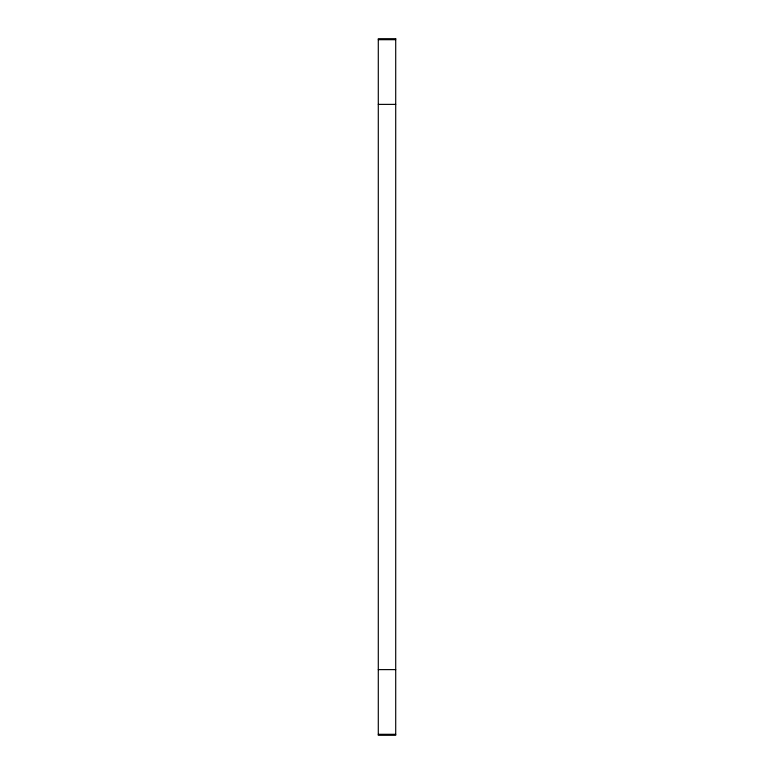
<?xml version="1.0" encoding="UTF-8"?>
<svg xmlns="http://www.w3.org/2000/svg" width="774" height="774" viewBox="0 0 774 774"><rect width="100%" height="100%" fill="white"/><g stroke="black" fill="none" stroke-linecap="round" stroke-linejoin="round"><path stroke-width="1.16" d="M378.293 39.697L395.708 39.697M378.293 104.384L395.708 104.384M378.293 669.616L395.708 669.616M378.293 734.303L395.708 734.303M395.708 38.7L378.293 38.7L378.293 735.3L395.708 735.3L395.708 38.7"/></g></svg>
